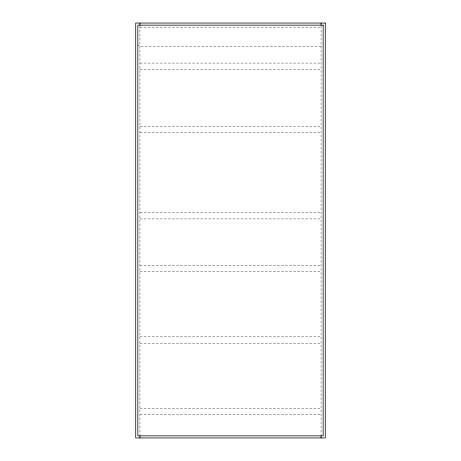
<?xml version="1.0" encoding="UTF-8"?>
<svg xmlns="http://www.w3.org/2000/svg" width="461" height="461" viewBox="0 0 461 461"><rect width="100%" height="100%" fill="white"/><g stroke="black" fill="none" stroke-linecap="round" stroke-linejoin="round"><path stroke-width="0.35" stroke-dasharray="2.31 1.73" d="M139.937 27.262L321.063 27.262M321.063 46.215L139.937 46.215L137.845 44.873M139.937 63.065L321.063 63.065M139.937 69.386L321.063 69.386M139.937 126.251L321.063 126.251M139.937 132.566L321.063 132.566M139.937 212.596L321.063 212.596M139.937 218.917L321.063 218.917M139.937 265.248L321.063 265.248M139.937 271.569L321.063 271.569M139.937 336.858L321.063 336.858M139.937 343.174L321.063 343.174M139.937 408.463L321.063 408.463M139.937 414.785L321.063 414.785M321.063 25.856L321.063 435.144M139.937 25.856L139.937 435.144"/><path stroke-width="0.69" d="M321.063 23.05L321.063 25.153M321.063 435.847L321.063 437.95M139.937 23.05L139.937 25.153M139.937 435.847L139.937 437.95M325.276 23.05L135.724 23.05L135.724 437.95L325.276 437.95L325.276 23.05M323.167 25.153L137.833 25.153L137.833 435.847L323.167 435.847L323.167 25.153"/></g></svg>
